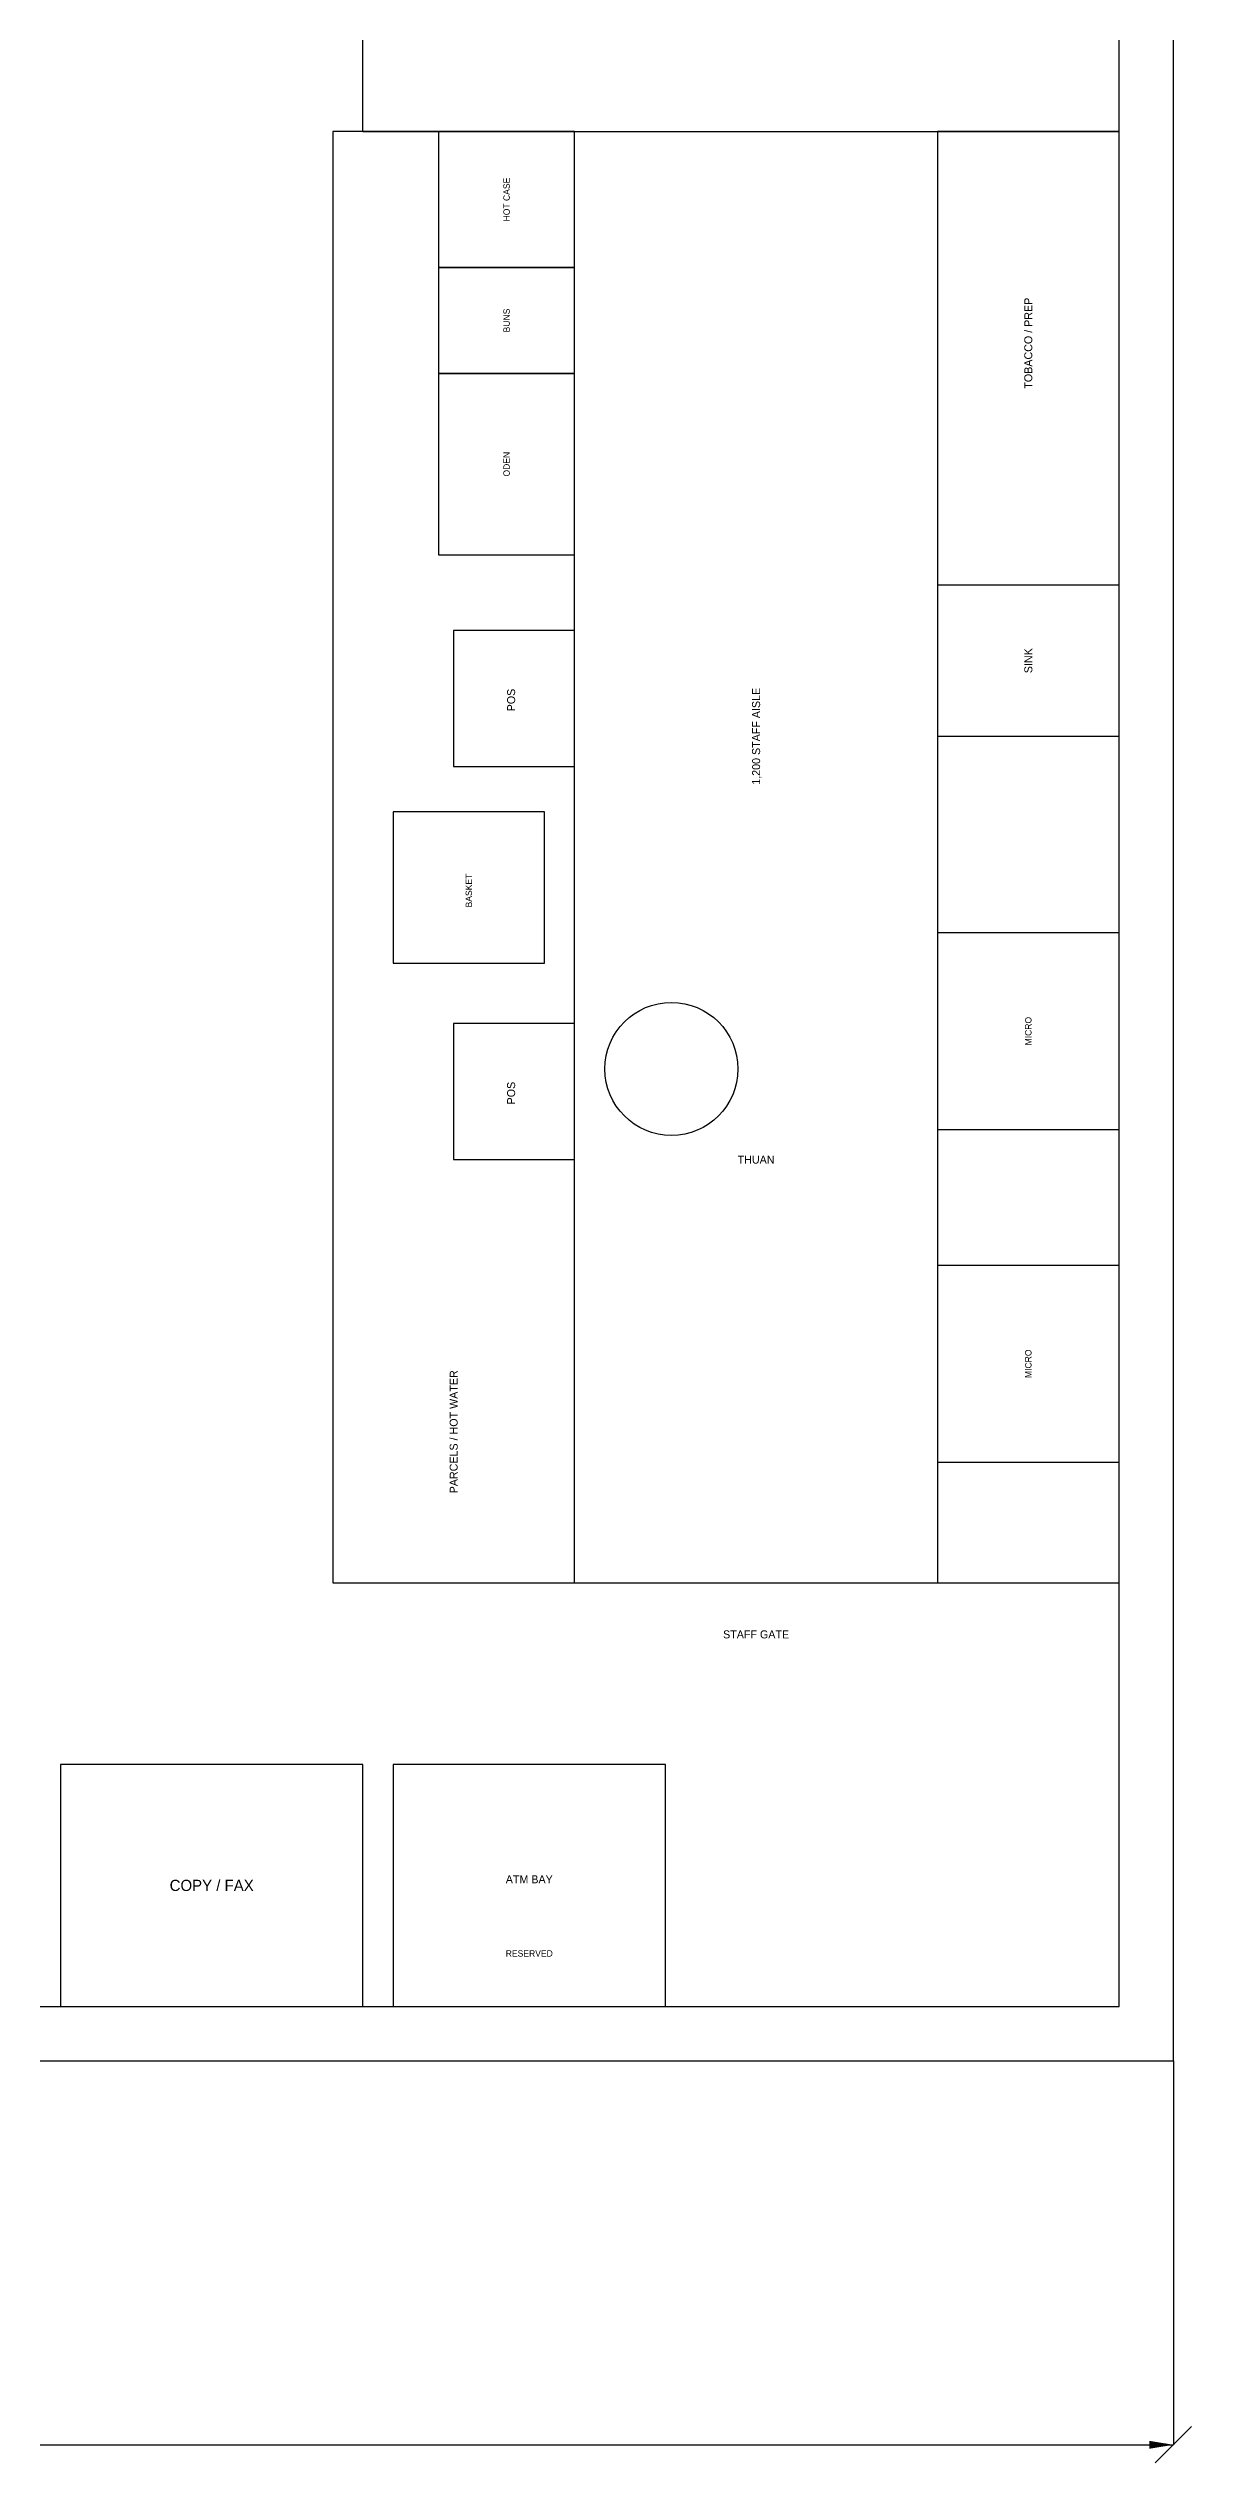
# Model space of a CAD drawing. Header units: millimetres. Extents: x -1160 to 38600, y -2519 to 23410.
# Drawn here: x 10360 to 14140, y -1522 to 6475 of the extents above; entities that cross this region are included whole.
import ezdxf
from ezdxf.enums import TextEntityAlignment as Align

# ---------------------------------------------------------------- set-up
doc = ezdxf.new("R2010")
doc.units = ezdxf.units.MM
for name, color, linetype in [('COLD', 4, 'Continuous'), ('DIM', 8, 'Continuous'), ('EXTERIOR', 7, 'Continuous'), ('FIXTURES', 3, 'Continuous'), ('FLOOR', 8, 'Continuous'), ('STAFF', 30, 'Continuous'), ('TEXT', 7, 'Continuous'), ('WALLS', 7, 'Continuous')]:
    doc.layers.add(name, color=color, linetype=linetype)
doc.dimstyles.get("Standard").update_dxf_attribs({"dimtxt": 2.5, "dimasz": 2.5, "dimexe": 1.25, "dimexo": 0.625, "dimtad": 1, "dimcen": 2.5, "dimazin": 3, "dimtfac": 1, "dimtmove": 0, "dimatfit": 3})

# ---------------------------------------------------------------- blocks, each defined once
blk = doc.blocks.new('_CLOSEDFILLED')
at = {"color": 0, "linetype": 'BYBLOCK'}
blk.add_solid([(-1, 0.164), (0, 0), (-1, -0.164)], dxfattribs=at)
blk = doc.blocks.new('*D1')
at = {"color": 8}
for p, q in [((-180, -180), (-180, -1450)), ((14080, -180), (14080, -1450)), ((-100, -1450), (6675, -1450)), ((7225, -1450), (14000, -1450))]:
    blk.add_line(p, q, dxfattribs=at)
at = {"layer": 'Defpoints'}
for p in [(-180, -180), (14080, -180), (-180, -1450)]:
    blk.add_point(p, dxfattribs=at)
at = {"color": 8, "xscale": 80, "yscale": 80, "rotation": 180}
blk.add_blockref('_CLOSEDFILLED', (-180, -1450), dxfattribs=at)
at = {"color": 8, "xscale": 80, "yscale": 80}
blk.add_blockref('_CLOSEDFILLED', (14080, -1450), dxfattribs=at)
at = {"color": 8, "insert": (6950, -1450), "char_height": 110, "attachment_point": 5}
blk.add_mtext('14260', dxfattribs=at)

msp = doc.modelspace()

# ---------------------------------------------------------------- linework, layer by layer
at = {"layer": 'COLD'}
for p, q in [((13900, 4700), (13300, 4700)), ((13300, 4700), (13300, 4200)), ((13900, 4200), (13900, 4700)), ((13300, 4200), (13900, 4200)), ((7900, 0), (13900, 0))]:
    msp.add_line(p, q, dxfattribs=at)
at = {"layer": 'DIM'}
for p, q in [((12400, 800), (11500, 800)), ((11500, 800), (11500, 0)), ((12400, 0), (12400, 800)), ((11500, 0), (12400, 0)), ((14080, -180), (14080, -1380)), ((14020, -1510), (14140, -1390)), ((-180, -1450), (14080, -1450))]:
    msp.add_line(p, q, dxfattribs=at)
at = {"layer": 'EXTERIOR'}
for p, q in [((14080, -180), (14080, 10820)), ((-180, -180), (14080, -180))]:
    msp.add_line(p, q, dxfattribs=at)
at = {"layer": 'FIXTURES'}
for p, q in [((11400, 800), (10400, 800)), ((10400, 800), (10400, 0)), ((11400, 0), (11400, 800)), ((10400, 0), (11400, 0))]:
    msp.add_line(p, q, dxfattribs=at)
at = {"layer": 'FLOOR'}
for p, q in [((13900, 0), (13900, 10640)), ((0, 0), (13900, 0))]:
    msp.add_line(p, q, dxfattribs=at)
at = {"layer": 'STAFF'}
for p, q in [((12100, 6200), (11300, 6200)), ((11300, 6200), (11300, 1400)), ((12100, 6200), (11650, 6200)), ((11650, 6200), (11650, 5750)), ((12100, 1400), (12100, 6200)), ((12100, 5750), (12100, 6200)), ((12200, 6200), (13100, 6200)), ((13900, 6200), (13300, 6200)), ((13300, 6200), (13300, 1400)), ((13900, 1400), (13900, 6200)), ((12100, 5750), (11650, 5750)), ((11650, 5750), (11650, 5400)), ((11650, 5750), (12100, 5750)), ((12100, 5400), (12100, 5750)), ((12100, 5400), (11650, 5400)), ((11650, 5400), (11650, 4800)), ((11650, 5400), (12100, 5400)), ((12100, 4800), (12100, 5400)), ((11650, 4800), (12100, 4800)), ((12100, 4550), (11700, 4550)), ((11700, 4550), (11700, 4100)), ((12100, 4100), (12100, 4550)), ((11700, 4100), (12100, 4100)), ((12000, 3950), (11500, 3950)), ((11500, 3950), (11500, 3450)), ((12000, 3450), (12000, 3950)), ((13900, 3550), (13300, 3550)), ((13300, 3550), (13300, 2900)), ((13900, 2900), (13900, 3550)), ((11500, 3450), (12000, 3450)), ((12100, 3250), (11700, 3250)), ((11700, 3250), (11700, 2800)), ((12100, 2800), (12100, 3250)), ((13300, 2900), (13900, 2900)), ((11700, 2800), (12100, 2800)), ((13900, 2450), (13300, 2450)), ((13300, 2450), (13300, 1800)), ((13900, 1800), (13900, 2450)), ((13300, 1800), (13900, 1800)), ((11300, 1400), (12100, 1400)), ((12100, 1400), (13300, 1400)), ((13300, 1400), (13900, 1400))]:
    msp.add_line(p, q, dxfattribs=at)
msp.add_circle((12420, 3100), 220, dxfattribs=at)
at = {"layer": 'WALLS'}
for p, q in [((11400, 6200), (11400, 8240)), ((11400, 6200), (12200, 6200)), ((13100, 6200), (13900, 6200))]:
    msp.add_line(p, q, dxfattribs=at)

# ---------------------------------------------------------------- texts
at = {"layer": 'TEXT'}
for s, height, p in [('HOT CASE', 21.17, (11875, 5975)), ('BUNS', 21.17, (11875, 5575)), ('TOBACCO / PREP', 26.458, (13600, 5500)), ('ODEN', 21.17, (11875, 5100)), ('SINK', 26.46, (13600, 4450)), ('POS', 26.46, (11890, 4320)), ('1,200 STAFF AISLE', 26.458, (12700, 4200)), ('BASKET', 21.17, (11750, 3690)), ('MICRO', 21.17, (13600, 3225)), ('POS', 26.46, (11890, 3020)), ('MICRO', 21.17, (13600, 2125)), ('PARCELS / HOT WATER', 26.458, (11700, 1900))]:
    msp.add_text(s, height=height, rotation=90, dxfattribs=at).set_placement(p, align=Align.MIDDLE_CENTER)
for s, height, p in [('THUAN', 26.46, (12700, 2800)), ('STAFF GATE', 26.46, (12700, 1230)), ('COPY / FAX', 37.04, (10900, 400)), ('ATM BAY', 26.46, (11950, 420)), ('RESERVED', 21.17, (11950, 175))]:
    msp.add_text(s, height=height, dxfattribs=at).set_placement(p, align=Align.MIDDLE_CENTER)

# ---------------------------------------------------------------- dimensions: what is measured, and where the dimension line sits
dim = msp.add_linear_dim(base=(-180, -1450), p1=(-180, -180), p2=(14080, -180), dimstyle='Standard', override={"dimtxt": 110, "dimasz": 80, "dimdec": 0, "dimclrd": 8, "dimclre": 8, "dimclrt": 8})
dim.commit()
dim.dimension.update_dxf_attribs({"geometry": '*D1', "text_midpoint": (6950, -1450)})

doc.saveas('drawing.dxf')
